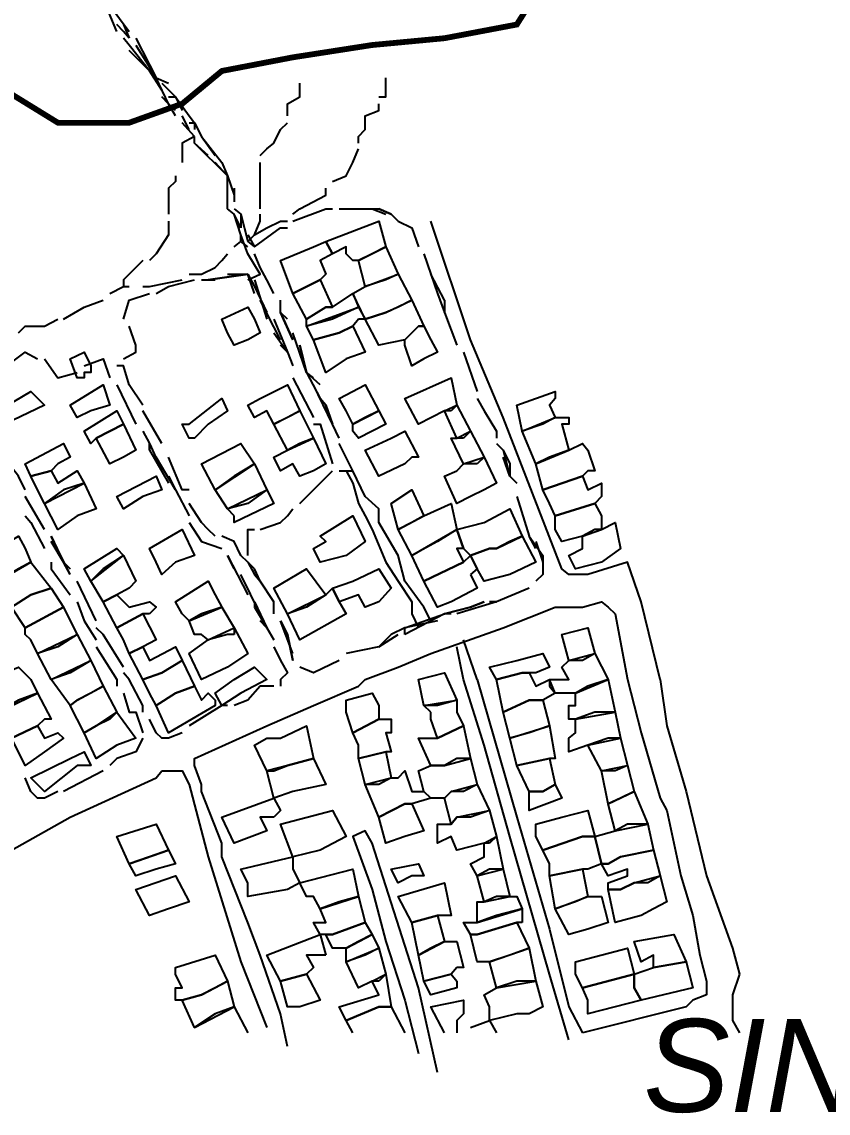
# Model space of a CAD drawing. Header units: millimetres. Extents: x -3588 to 75209, y -3737 to 38254.
# Drawn here: x 28091 to 28257.7, y 17584.8 to 17810.6 of the extents above; entities that cross this region are included whole.
import ezdxf

# ---------------------------------------------------------------- set-up
doc = ezdxf.new("R2010")
doc.units = ezdxf.units.MM
doc.layers.add('P', color=253, linetype='Continuous')
doc.layers.add('T', color=7, linetype='Continuous')

msp = doc.modelspace()

# ---------------------------------------------------------------- linework, layer by layer
at = {"layer": 'P', "const_width": 1.2}
msp.add_lwpolyline([(28017.137, 17815.384), (28018.273, 17810.022), (28018.273, 17803.237), (28019.681, 17799.012), (28030.692, 17796.467), (28057.786, 17801.828), (28068.525, 17801.828), (28082.064, 17801.828), (28087.441, 17796.467), (28098.436, 17789.698), (28113.127, 17789.698), (28124.138, 17793.65), (28132.315, 17800.42), (28146.991, 17803.237), (28163.363, 17805.781), (28178.326, 17807.19), (28193.29, 17810.022), (28200.059, 17820.745)], dxfattribs=at)
at = {"layer": 'P', "color": 254, "const_width": 1.2}
msp.add_lwpolyline([(28200.059, 17820.745), (28193.29, 17810.022), (28178.326, 17807.19), (28163.363, 17805.781), (28146.991, 17803.237), (28132.315, 17800.42), (28124.138, 17793.65), (28113.127, 17789.698), (28098.436, 17789.698), (28087.441, 17796.467), (28082.064, 17801.828), (28068.525, 17801.828), (28057.786, 17801.828), (28030.692, 17796.467), (28019.681, 17799.012), (28018.273, 17803.237), (28018.273, 17810.022), (28017.137, 17815.384)], dxfattribs=at)
at = {"layer": 'P'}
for points in [[(28110.582, 17808.614), (28107.766, 17815.384), (28106.341, 17816.792)], [(28109.174, 17816.792), (28109.174, 17813.975), (28113.127, 17808.614)], [(28113.127, 17807.19), (28111.991, 17808.614), (28110.582, 17810.022)], [(28111.991, 17810.022), (28113.127, 17807.19)], [(28117.352, 17800.42), (28113.127, 17805.781), (28111.991, 17807.19)], [(28114.535, 17807.19), (28118.76, 17799.012)], [(28114.535, 17805.781), (28118.76, 17799.012), (28121.305, 17797.875)], [(28119.897, 17796.467), (28117.352, 17800.42), (28113.127, 17804.661)], [(28122.713, 17791.106), (28121.305, 17793.65), (28118.76, 17799.012)], [(28164.787, 17795.059), (28166.195, 17795.059), (28166.195, 17799.012)], [(28119.897, 17797.875), (28122.713, 17795.059), (28125.546, 17791.106)], [(28145.871, 17791.106), (28145.871, 17792.226), (28145.871, 17793.65), (28148.415, 17795.059), (28148.415, 17797.875)], [(28122.713, 17792.226), (28121.305, 17793.65), (28119.897, 17795.059)], [(28121.305, 17795.059), (28122.713, 17795.059), (28124.138, 17792.226)], [(28160.546, 17785.457), (28160.546, 17786.865), (28161.954, 17788.289), (28161.954, 17791.106), (28164.787, 17792.226), (28164.787, 17793.65)], [(28125.546, 17788.289), (28124.138, 17791.106)], [(28126.666, 17786.865), (28124.138, 17789.698)], [(28125.546, 17791.106), (28126.666, 17789.698), (28126.666, 17788.289)], [(28125.546, 17789.698), (28126.666, 17789.698), (28128.09, 17786.865), (28130.907, 17782.912)], [(28140.221, 17782.912), (28141.63, 17784.336), (28143.038, 17785.457), (28144.462, 17788.289), (28145.871, 17789.698)], [(28126.666, 17786.865), (28124.138, 17785.457), (28124.138, 17782.912), (28124.138, 17781.504)], [(28133.452, 17777.551), (28133.452, 17778.687), (28126.666, 17785.457), (28126.666, 17786.865)], [(28129.499, 17782.912), (28126.666, 17785.457), (28126.666, 17786.865)], [(28128.09, 17786.865), (28132.315, 17781.504), (28133.452, 17778.687)], [(28155.185, 17777.551), (28158.001, 17778.687), (28159.41, 17781.504), (28160.546, 17784.336)], [(28133.452, 17773.326), (28133.452, 17776.142), (28133.452, 17778.687), (28130.907, 17781.504)], [(28132.315, 17781.504), (28133.452, 17778.687), (28134.86, 17774.734), (28134.86, 17773.326)], [(28140.221, 17771.901), (28140.221, 17773.326), (28140.221, 17776.142), (28140.221, 17777.551), (28140.221, 17780.095), (28140.221, 17781.504)], [(28122.713, 17778.687), (28122.713, 17777.551), (28121.305, 17776.142), (28121.305, 17773.326), (28121.305, 17770.781)], [(28133.452, 17771.901), (28133.452, 17776.142)], [(28134.86, 17776.142), (28134.86, 17774.734), (28134.86, 17773.326)], [(28146.991, 17770.781), (28148.415, 17771.901), (28153.776, 17774.734), (28153.776, 17776.142)], [(28136.268, 17765.132), (28136.268, 17766.54), (28134.86, 17770.781), (28133.452, 17771.901)], [(28134.86, 17771.901), (28136.268, 17770.781), (28136.268, 17767.965)], [(28146.991, 17769.373), (28153.776, 17771.901), (28155.185, 17771.901)], [(28156.593, 17771.901), (28158.001, 17771.901), (28163.363, 17771.901), (28166.195, 17770.781)], [(28163.363, 17771.901), (28164.787, 17771.901), (28167.316, 17770.781), (28164.787, 17771.901)], [(28121.305, 17769.373), (28121.305, 17766.54), (28118.76, 17762.587), (28117.352, 17761.179)], [(28136.268, 17767.965), (28134.86, 17770.781)], [(28136.268, 17770.781), (28137.677, 17765.132)], [(28139.085, 17766.54), (28140.221, 17769.373), (28140.221, 17770.781)], [(28139.085, 17766.54), (28141.63, 17767.965), (28144.462, 17769.373), (28145.871, 17769.373)], [(28163.363, 17762.587), (28160.546, 17761.179), (28159.41, 17761.179), (28158.001, 17762.587), (28158.001, 17764.012), (28155.185, 17762.587), (28153.776, 17765.132), (28164.787, 17769.373), (28166.195, 17764.012), (28163.363, 17762.587)], [(28167.316, 17770.781), (28168.74, 17769.373), (28171.557, 17767.965), (28172.965, 17764.012)], [(28222.928, 17674.519), (28218.976, 17690.603), (28216.159, 17698.796), (28207.965, 17696.252), (28204.012, 17696.252), (28202.604, 17697.388), (28190.473, 17728.723), (28183.687, 17744.807), (28175.509, 17769.373)], [(28139.085, 17764.012), (28144.462, 17767.965), (28145.871, 17767.965)], [(28134.86, 17764.012), (28136.268, 17765.132)], [(28137.677, 17757.226), (28140.221, 17758.362), (28137.677, 17762.587), (28136.268, 17766.54)], [(28137.677, 17764.012), (28136.268, 17765.132)], [(28137.677, 17766.54), (28139.085, 17764.012)], [(28137.677, 17765.132), (28139.085, 17766.54)], [(28137.677, 17765.132), (28139.085, 17764.012)], [(28152.64, 17757.226), (28146.991, 17754.409), (28144.462, 17761.179), (28151.232, 17764.012), (28153.776, 17765.132), (28155.185, 17762.587), (28152.64, 17761.179), (28153.776, 17758.362), (28152.64, 17757.226)], [(28125.546, 17758.362), (28128.09, 17758.362), (28130.907, 17759.771), (28132.315, 17761.179), (28133.452, 17762.587)], [(28137.677, 17757.226), (28140.221, 17758.362), (28137.677, 17762.587)], [(28143.038, 17754.409), (28141.63, 17757.226), (28140.221, 17759.771), (28139.085, 17762.587)], [(28166.195, 17757.226), (28161.954, 17755.818), (28160.546, 17761.179), (28166.195, 17764.012), (28168.74, 17758.362), (28166.195, 17757.226)], [(28174.101, 17762.587), (28175.509, 17758.362), (28176.918, 17754.409)], [(28115.944, 17761.179), (28111.991, 17757.226), (28111.991, 17755.818)], [(28128.09, 17757.226), (28129.499, 17757.226), (28137.677, 17758.362)], [(28137.677, 17758.362), (28129.499, 17757.226), (28130.907, 17757.226)], [(28133.452, 17758.362), (28137.677, 17758.362)], [(28137.677, 17758.362), (28139.085, 17755.818), (28141.63, 17750.456)], [(28139.085, 17754.409), (28137.677, 17758.362)], [(28168.74, 17751.577), (28166.195, 17750.456), (28161.954, 17749.048), (28159.41, 17754.409), (28161.954, 17755.818), (28168.74, 17758.362), (28171.557, 17753.001), (28168.74, 17751.577)], [(28175.509, 17758.362), (28176.918, 17754.409), (28178.326, 17750.456), (28178.326, 17751.577)], [(28178.326, 17753.001), (28175.509, 17758.362)], [(28109.174, 17754.409), (28111.991, 17755.818)], [(28111.991, 17755.818), (28113.127, 17755.818)], [(28115.944, 17755.818), (28117.352, 17755.818), (28124.138, 17757.226)], [(28118.76, 17754.409), (28121.305, 17755.818), (28126.666, 17757.226)], [(28139.085, 17757.226), (28141.63, 17749.048)], [(28155.185, 17751.577), (28153.776, 17751.577), (28149.824, 17749.048), (28146.991, 17754.409), (28152.64, 17757.226), (28155.185, 17751.577)], [(28111.991, 17749.048), (28113.127, 17753.001), (28117.352, 17754.409)], [(28155.185, 17749.048), (28149.824, 17747.64), (28149.824, 17749.048), (28153.776, 17751.577), (28155.185, 17751.577), (28159.41, 17754.409), (28160.546, 17751.577), (28155.185, 17749.048)], [(28099.572, 17749.048), (28103.813, 17751.577), (28107.766, 17753.001)], [(28137.677, 17744.807), (28134.86, 17743.687), (28133.452, 17746.215), (28132.315, 17749.048), (28137.677, 17751.577), (28139.085, 17749.048), (28140.221, 17746.215), (28137.677, 17744.807)], [(28144.462, 17744.807), (28140.221, 17753.001)], [(28146.991, 17744.807), (28144.462, 17750.456), (28144.462, 17753.001)], [(28160.546, 17749.048), (28159.41, 17747.64), (28156.593, 17746.215), (28151.232, 17744.807), (28149.824, 17747.64), (28160.546, 17751.577), (28161.954, 17749.048), (28160.546, 17749.048)], [(28172.965, 17747.64), (28170.148, 17744.807), (28164.787, 17743.687), (28161.954, 17749.048), (28166.195, 17750.456), (28171.557, 17753.001), (28174.101, 17747.64), (28172.965, 17747.64)], [(28178.326, 17753.001), (28178.326, 17750.456), (28180.871, 17743.687)], [(28090.258, 17746.215), (28091.666, 17747.64), (28095.619, 17747.64), (28098.436, 17749.048)], [(28143.038, 17749.048), (28145.871, 17742.263), (28144.462, 17743.687)], [(28145.871, 17749.048), (28144.462, 17750.456), (28146.991, 17744.807)], [(28111.991, 17740.854), (28114.535, 17742.263), (28114.535, 17743.687), (28113.127, 17747.64)], [(28158.001, 17740.854), (28153.776, 17738.038), (28151.232, 17744.807), (28156.593, 17746.215), (28159.41, 17747.64), (28161.954, 17742.263), (28158.001, 17740.854)], [(28174.101, 17740.854), (28171.557, 17739.446), (28170.148, 17743.687), (28170.148, 17744.807), (28172.965, 17747.64), (28174.101, 17747.64), (28175.509, 17744.807), (28176.918, 17742.263), (28174.101, 17740.854)], [(28143.038, 17746.215), (28145.871, 17742.263), (28146.991, 17739.446)], [(28149.824, 17738.038), (28146.991, 17746.215)], [(28086.017, 17738.038), (28091.666, 17742.263), (28094.211, 17740.854)], [(28105.221, 17739.446), (28105.221, 17738.038), (28103.813, 17738.038), (28103.813, 17736.901), (28102.389, 17736.901), (28100.98, 17740.854), (28103.813, 17742.263), (28105.221, 17739.446)], [(28152.64, 17735.493), (28149.824, 17738.038), (28148.415, 17743.687)], [(28148.415, 17743.687), (28149.824, 17738.038)], [(28182.279, 17742.263), (28185.112, 17734.085)], [(28095.619, 17740.854), (28098.436, 17736.901), (28102.389, 17738.038)], [(28103.813, 17739.446), (28107.766, 17740.854), (28109.174, 17736.901)], [(28115.944, 17731.252), (28113.127, 17735.493), (28111.991, 17739.446), (28110.582, 17739.446)], [(28151.232, 17736.901), (28149.824, 17738.038), (28152.64, 17732.676)], [(28105.221, 17730.132), (28102.389, 17728.723), (28100.98, 17731.252), (28107.766, 17735.493), (28109.174, 17731.252), (28105.221, 17730.132)], [(28110.582, 17735.493), (28114.535, 17727.315)], [(28145.871, 17728.723), (28143.038, 17727.315), (28141.63, 17730.132), (28139.085, 17728.723), (28137.677, 17731.252), (28140.221, 17732.676), (28145.871, 17735.493), (28148.415, 17730.132), (28145.871, 17728.723)], [(28146.991, 17736.901), (28151.232, 17728.723)], [(28155.185, 17727.315), (28151.232, 17735.493)], [(28161.954, 17728.723), (28159.41, 17727.315), (28158.001, 17730.132), (28156.593, 17732.676), (28161.954, 17735.493), (28164.787, 17730.132), (28161.954, 17728.723)], [(28179.734, 17730.132), (28178.326, 17730.132), (28172.965, 17727.315), (28170.148, 17732.676), (28179.734, 17736.901), (28180.871, 17731.252), (28179.734, 17730.132)], [(28086.017, 17728.723), (28086.017, 17730.132), (28092.802, 17734.085), (28095.619, 17731.252), (28087.441, 17727.315), (28086.017, 17728.723)], [(28198.651, 17727.315), (28194.426, 17725.891), (28193.29, 17731.252), (28201.195, 17734.085), (28201.195, 17732.676), (28200.059, 17731.252), (28201.195, 17728.723), (28198.651, 17727.315)], [(28129.499, 17727.315), (28126.666, 17724.482), (28125.546, 17724.482), (28124.138, 17727.315), (28125.546, 17727.315), (28132.315, 17732.676), (28133.452, 17730.132), (28129.499, 17727.315)], [(28156.593, 17724.482), (28155.185, 17727.315), (28153.776, 17731.252), (28152.64, 17732.676)], [(28153.776, 17731.252), (28155.185, 17727.315)], [(28182.279, 17724.482), (28180.871, 17724.482), (28178.326, 17730.132), (28180.871, 17731.252), (28183.687, 17725.891), (28182.279, 17724.482)], [(28185.112, 17732.676), (28186.52, 17730.132), (28189.065, 17725.891), (28189.065, 17724.482)], [(28109.174, 17725.891), (28106.341, 17724.482), (28105.221, 17723.362), (28103.813, 17725.891), (28110.582, 17730.132), (28111.991, 17727.315), (28109.174, 17725.891)], [(28119.897, 17723.362), (28115.944, 17730.132)], [(28148.415, 17723.362), (28145.871, 17721.938), (28143.038, 17727.315), (28148.415, 17730.132), (28151.232, 17724.482), (28148.415, 17723.362)], [(28159.41, 17725.891), (28159.41, 17727.315), (28164.787, 17730.132), (28166.195, 17727.315), (28160.546, 17724.482), (28159.41, 17725.891)], [(28200.059, 17720.53), (28197.243, 17719.121), (28194.426, 17725.891), (28201.195, 17728.723), (28204.012, 17728.723), (28204.012, 17727.315), (28202.604, 17727.315), (28204.012, 17721.938), (28200.059, 17720.53)], [(28111.991, 17720.53), (28109.174, 17719.121), (28106.341, 17724.482), (28111.991, 17727.315), (28114.535, 17721.938), (28111.991, 17720.53)], [(28151.232, 17727.315), (28152.64, 17727.315), (28155.185, 17719.121)], [(28115.944, 17725.891), (28117.352, 17723.362), (28119.897, 17717.713)], [(28151.232, 17717.713), (28148.415, 17716.577), (28146.991, 17719.121), (28144.462, 17717.713), (28143.038, 17720.53), (28145.871, 17721.938), (28151.232, 17724.482), (28153.776, 17719.121), (28151.232, 17717.713)], [(28171.557, 17720.53), (28170.148, 17719.121), (28164.787, 17716.577), (28161.954, 17721.938), (28167.316, 17724.482), (28170.148, 17725.891), (28172.965, 17720.53), (28171.557, 17720.53)], [(28185.112, 17719.121), (28182.279, 17719.121), (28179.734, 17724.482), (28180.871, 17724.482), (28183.687, 17725.891), (28186.52, 17720.53), (28185.112, 17719.121)], [(28091.666, 17713.76), (28090.258, 17716.577), (28086.017, 17721.938)], [(28098.436, 17719.121), (28097.027, 17717.713), (28092.802, 17716.577), (28091.666, 17719.121), (28099.572, 17723.362), (28100.98, 17720.53), (28098.436, 17719.121)], [(28117.352, 17723.362), (28117.352, 17721.938), (28121.305, 17715.168)], [(28117.352, 17721.938), (28117.352, 17723.362)], [(28134.86, 17716.577), (28130.907, 17713.76), (28128.09, 17719.121), (28136.268, 17723.362), (28139.085, 17719.121), (28134.86, 17716.577)], [(28156.593, 17717.713), (28158.001, 17717.713), (28159.41, 17717.713), (28156.593, 17723.362)], [(28189.065, 17723.362), (28190.473, 17721.938), (28191.881, 17716.577), (28193.29, 17715.168)], [(28190.473, 17721.938), (28191.881, 17719.121), (28191.881, 17716.577), (28190.473, 17720.53)], [(28207.965, 17717.713), (28206.845, 17716.577), (28198.651, 17713.76), (28197.243, 17719.121), (28204.012, 17721.938), (28206.845, 17723.362), (28207.965, 17721.938), (28209.389, 17717.713), (28207.965, 17717.713)], [(28122.713, 17713.76), (28118.76, 17720.53)], [(28125.546, 17713.76), (28124.138, 17713.76), (28121.305, 17720.53)], [(28186.52, 17713.76), (28183.687, 17712.352), (28180.871, 17710.927), (28178.326, 17716.577), (28180.871, 17717.713), (28182.279, 17719.121), (28186.52, 17720.53), (28189.065, 17715.168), (28186.52, 17713.76)], [(28099.572, 17713.76), (28095.619, 17710.927), (28094.211, 17713.76), (28092.802, 17716.577), (28097.027, 17717.713), (28098.436, 17715.168), (28102.389, 17717.713), (28103.813, 17715.168), (28099.572, 17713.76)], [(28137.677, 17710.927), (28133.452, 17709.807), (28130.907, 17713.76), (28139.085, 17719.121), (28141.63, 17713.76), (28137.677, 17710.927)], [(28148.415, 17710.927), (28155.185, 17717.713)], [(28158.001, 17717.713), (28159.41, 17715.168), (28160.546, 17710.927), (28161.954, 17708.399), (28163.363, 17705.566), (28166.195, 17698.796), (28168.74, 17694.844), (28171.557, 17690.603), (28171.557, 17688.074), (28172.965, 17685.241)], [(28175.509, 17686.666), (28174.101, 17689.482), (28170.148, 17694.844), (28168.74, 17700.205), (28164.787, 17706.99), (28164.787, 17709.807), (28161.954, 17712.352), (28159.41, 17717.713)], [(28102.389, 17708.399), (28098.436, 17705.566), (28095.619, 17710.927), (28103.813, 17715.168), (28106.341, 17709.807), (28102.389, 17708.399)], [(28115.944, 17712.352), (28111.991, 17709.807), (28110.582, 17712.352), (28118.76, 17716.577), (28119.897, 17713.76), (28115.944, 17712.352)], [(28121.305, 17716.577), (28122.713, 17713.76), (28125.546, 17708.399)], [(28210.798, 17713.76), (28210.798, 17712.352), (28209.389, 17710.927), (28201.195, 17708.399), (28200.059, 17710.927), (28198.651, 17713.76), (28206.845, 17716.577), (28207.965, 17713.76), (28210.798, 17715.168), (28210.798, 17713.76)], [(28134.86, 17708.399), (28133.452, 17709.807), (28141.63, 17713.76), (28143.038, 17710.927), (28134.86, 17706.99), (28134.86, 17708.399)], [(28171.557, 17706.99), (28168.74, 17705.566), (28167.316, 17710.927), (28171.557, 17713.76), (28174.101, 17708.399), (28171.557, 17706.99)], [(28095.619, 17705.566), (28091.666, 17712.352)], [(28130.907, 17704.158), (28129.499, 17705.566), (28128.09, 17706.99), (28125.546, 17710.927)], [(28176.918, 17703.037), (28171.557, 17700.205), (28168.74, 17705.566), (28174.101, 17708.399), (28179.734, 17710.927), (28180.871, 17705.566), (28176.918, 17703.037)], [(28193.29, 17712.352), (28195.834, 17704.158)], [(28209.389, 17705.566), (28206.845, 17704.158), (28202.604, 17703.037), (28201.195, 17705.566), (28201.195, 17708.399), (28209.389, 17710.927), (28210.798, 17708.399), (28210.798, 17705.566), (28209.389, 17705.566)], [(28091.666, 17708.399), (28092.802, 17706.99), (28095.619, 17701.613)], [(28140.221, 17705.566), (28144.462, 17706.99), (28145.871, 17708.399), (28146.991, 17709.807)], [(28158.001, 17700.205), (28152.64, 17698.796), (28151.232, 17701.613), (28153.776, 17703.037), (28152.64, 17704.158), (28159.41, 17708.399), (28161.954, 17703.037), (28158.001, 17700.205)], [(28191.881, 17703.037), (28189.065, 17701.613), (28187.64, 17701.613), (28183.687, 17700.205), (28182.279, 17701.613), (28180.871, 17705.566), (28186.52, 17706.99), (28191.881, 17709.807), (28194.426, 17704.158), (28191.881, 17703.037)], [(28125.546, 17706.99), (28128.09, 17703.037), (28132.315, 17701.613)], [(28210.798, 17698.796), (28205.436, 17697.388), (28204.012, 17700.205), (28206.845, 17701.613), (28206.845, 17704.158), (28210.798, 17705.566), (28213.614, 17706.99), (28214.751, 17701.613), (28210.798, 17698.796)], [(28090.258, 17697.388), (28086.017, 17694.844), (28084.896, 17697.388), (28083.488, 17700.205), (28090.258, 17704.158), (28091.666, 17701.613), (28092.802, 17698.796), (28090.258, 17697.388)], [(28100.98, 17696.252), (28097.027, 17704.158)], [(28097.027, 17704.158), (28099.572, 17698.796), (28100.98, 17697.388)], [(28122.713, 17698.796), (28119.897, 17696.252), (28118.76, 17698.796), (28117.352, 17701.613), (28124.138, 17705.566), (28126.666, 17700.205), (28122.713, 17698.796)], [(28139.085, 17697.388), (28137.677, 17698.796), (28136.268, 17700.205), (28134.86, 17703.037), (28132.315, 17704.158)], [(28137.677, 17700.205), (28137.677, 17701.613), (28137.677, 17704.158), (28137.677, 17705.566), (28139.085, 17705.566)], [(28182.279, 17701.613), (28180.871, 17701.613), (28182.279, 17698.796), (28174.101, 17694.844), (28171.557, 17700.205), (28180.871, 17705.566), (28182.279, 17701.613)], [(28191.881, 17696.252), (28186.52, 17694.844), (28185.112, 17697.388), (28183.687, 17700.205), (28187.64, 17701.613), (28189.065, 17701.613), (28194.426, 17704.158), (28197.243, 17698.796), (28191.881, 17696.252)], [(28195.834, 17704.158), (28198.651, 17700.205), (28198.651, 17698.796), (28198.651, 17700.205)], [(28197.243, 17701.613), (28195.834, 17704.158)], [(28100.98, 17696.252), (28099.572, 17698.796), (28097.027, 17703.037)], [(28107.766, 17697.388), (28105.221, 17694.844), (28103.813, 17697.388), (28110.582, 17701.613), (28111.991, 17700.205), (28107.766, 17697.388)], [(28197.243, 17703.037), (28198.651, 17698.796), (28198.651, 17696.252), (28197.243, 17694.844)], [(28113.127, 17693.435), (28110.582, 17692.027), (28107.766, 17690.603), (28105.221, 17694.844), (28111.991, 17700.205), (28114.535, 17694.844), (28113.127, 17693.435)], [(28133.452, 17700.205), (28137.677, 17692.027)], [(28133.452, 17700.205), (28137.677, 17692.027)], [(28134.86, 17697.388), (28133.452, 17700.205)], [(28183.687, 17696.252), (28185.112, 17693.435), (28179.734, 17690.603), (28176.918, 17689.482), (28174.101, 17694.844), (28182.279, 17698.796), (28183.687, 17700.205), (28185.112, 17697.388), (28183.687, 17696.252)], [(28092.802, 17692.027), (28088.849, 17689.482), (28086.017, 17694.844), (28092.802, 17698.796), (28097.027, 17693.435), (28092.802, 17692.027)], [(28097.027, 17698.796), (28097.027, 17697.388), (28100.98, 17692.027)], [(28137.677, 17698.796), (28139.085, 17696.252), (28140.221, 17694.844), (28139.085, 17697.388)], [(28149.824, 17689.482), (28145.871, 17688.074), (28143.038, 17693.435), (28149.824, 17697.388), (28153.776, 17692.027), (28149.824, 17689.482)], [(28164.787, 17690.603), (28161.954, 17689.482), (28160.546, 17692.027), (28156.593, 17690.603), (28155.185, 17693.435), (28159.41, 17694.844), (28164.787, 17697.388), (28167.316, 17693.435), (28164.787, 17690.603)], [(28106.341, 17686.666), (28102.389, 17694.844)], [(28128.09, 17688.074), (28125.546, 17686.666), (28124.138, 17688.074), (28122.713, 17690.603), (28129.499, 17694.844), (28130.907, 17692.027), (28132.315, 17689.482), (28128.09, 17688.074)], [(28140.221, 17688.074), (28136.268, 17696.252)], [(28143.038, 17688.074), (28143.038, 17690.603), (28140.221, 17694.844), (28139.085, 17696.252)], [(28092.802, 17692.027), (28097.027, 17693.435), (28099.572, 17689.482), (28091.666, 17685.241), (28088.849, 17689.482), (28092.802, 17692.027)], [(28156.593, 17690.603), (28158.001, 17688.074), (28148.415, 17682.713), (28145.871, 17688.074), (28153.776, 17692.027), (28155.185, 17693.435), (28156.593, 17690.603)], [(28195.834, 17693.435), (28189.065, 17690.603), (28187.64, 17690.603)], [(28102.389, 17690.603), (28103.813, 17686.666), (28106.341, 17682.713)], [(28117.352, 17688.074), (28115.944, 17688.074), (28110.582, 17685.241), (28107.766, 17690.603), (28110.582, 17692.027), (28113.127, 17689.482), (28117.352, 17690.603), (28118.76, 17689.482), (28117.352, 17688.074)], [(28139.085, 17690.603), (28141.63, 17685.241), (28143.038, 17682.713)], [(28139.085, 17690.603), (28139.085, 17689.482), (28141.63, 17685.241), (28140.221, 17686.666)], [(28168.74, 17677.063), (28175.509, 17679.88), (28190.473, 17685.241), (28201.195, 17689.482), (28206.845, 17689.482), (28210.798, 17690.603), (28212.206, 17689.482), (28213.614, 17688.074), (28216.159, 17674.519), (28217.567, 17669.158), (28218.976, 17663.508), (28222.928, 17649.953), (28224.337, 17647.425), (28227.169, 17633.869), (28229.714, 17625.692), (28231.122, 17617.498), (28232.531, 17612.136), (28232.531, 17609.304), (28229.714, 17608.183), (28228.29, 17606.775), (28206.845, 17601.414)], [(28186.52, 17690.603), (28183.687, 17689.482), (28178.326, 17688.074)], [(28178.326, 17688.074), (28183.687, 17689.482), (28186.52, 17690.603)], [(28187.64, 17690.603), (28189.065, 17690.603), (28180.871, 17688.074)], [(28098.436, 17681.288), (28094.211, 17679.88), (28092.802, 17682.713), (28091.666, 17683.833), (28091.666, 17685.241), (28099.572, 17689.482), (28100.98, 17686.666), (28102.389, 17683.833), (28098.436, 17681.288)], [(28111.991, 17682.713), (28110.582, 17685.241), (28115.944, 17688.074), (28118.76, 17682.713), (28115.944, 17681.288), (28113.127, 17679.88), (28111.991, 17682.713)], [(28134.86, 17683.833), (28133.452, 17683.833), (28129.499, 17682.713), (28128.09, 17683.833), (28126.666, 17683.833), (28125.546, 17686.666), (28132.315, 17689.482), (28134.86, 17685.241), (28134.86, 17683.833)], [(28178.326, 17688.074), (28170.148, 17683.833)], [(28170.148, 17683.833), (28170.148, 17685.241), (28178.326, 17688.074)], [(28179.734, 17688.074), (28178.326, 17688.074)], [(28146.991, 17678.472), (28145.871, 17683.833), (28144.462, 17686.666)], [(28144.462, 17686.666), (28145.871, 17683.833), (28146.991, 17678.472)], [(28146.991, 17679.88), (28144.462, 17686.666)], [(28176.918, 17686.666), (28170.148, 17685.241), (28167.316, 17683.833)], [(28100.98, 17675.927), (28097.027, 17674.519), (28094.211, 17679.88), (28102.389, 17683.833), (28105.221, 17678.472), (28100.98, 17675.927)], [(28111.991, 17677.063), (28107.766, 17683.833), (28106.341, 17685.241)], [(28133.452, 17677.063), (28128.09, 17674.519), (28125.546, 17679.88), (28129.499, 17682.713), (28134.86, 17685.241), (28137.677, 17679.88), (28133.452, 17677.063)], [(28167.316, 17683.833), (28164.787, 17681.288), (28168.74, 17683.833)], [(28206.845, 17678.472), (28204.012, 17678.472), (28202.604, 17683.833), (28207.965, 17685.241), (28209.389, 17679.88), (28206.845, 17678.472)], [(28106.341, 17681.288), (28110.582, 17674.519), (28110.582, 17673.111)], [(28124.138, 17678.472), (28119.897, 17675.927), (28115.944, 17674.519), (28113.127, 17679.88), (28115.944, 17681.288), (28117.352, 17678.472), (28122.713, 17681.288), (28124.138, 17678.472)], [(28143.038, 17681.288), (28144.462, 17678.472), (28145.871, 17675.927), (28144.462, 17674.519), (28144.462, 17673.111)], [(28166.195, 17682.713), (28164.787, 17681.288), (28158.001, 17679.88)], [(28182.279, 17674.519), (28180.871, 17681.288)], [(28185.112, 17674.519), (28182.279, 17682.713)], [(28197.243, 17675.927), (28195.834, 17675.927), (28194.426, 17675.927), (28189.065, 17674.519), (28187.64, 17677.063), (28193.29, 17678.472), (28198.651, 17679.88), (28200.059, 17677.063), (28197.243, 17675.927)], [(28207.965, 17673.111), (28205.436, 17671.702), (28201.195, 17671.702), (28200.059, 17674.519), (28204.012, 17674.519), (28202.604, 17677.063), (28204.012, 17678.472), (28209.389, 17679.88), (28212.206, 17674.519), (28207.965, 17673.111)], [(28090.258, 17670.278), (28086.017, 17667.749), (28084.896, 17670.278), (28083.488, 17673.111), (28087.441, 17675.927), (28090.258, 17677.063), (28092.802, 17674.519), (28094.211, 17671.702), (28090.258, 17670.278)], [(28105.221, 17671.702), (28102.389, 17670.278), (28100.98, 17669.158), (28097.027, 17674.519), (28105.221, 17678.472), (28107.766, 17673.111), (28105.221, 17671.702)], [(28117.352, 17671.702), (28115.944, 17674.519), (28119.897, 17675.927), (28124.138, 17678.472), (28126.666, 17673.111), (28122.713, 17671.702), (28118.76, 17669.158), (28117.352, 17671.702)], [(28145.871, 17598.581), (28144.462, 17605.367), (28140.221, 17617.498), (28137.677, 17624.267), (28132.315, 17637.822), (28132.315, 17640.639), (28128.09, 17651.377), (28128.09, 17652.786), (28126.666, 17656.739), (28126.666, 17658.147), (28141.63, 17664.917), (28151.232, 17669.158), (28160.546, 17673.111), (28161.954, 17674.519), (28168.74, 17677.063)], [(28134.86, 17674.519), (28139.085, 17677.063), (28141.63, 17674.519), (28136.268, 17671.702), (28132.315, 17669.158), (28130.907, 17671.702), (28134.86, 17674.519)], [(28156.593, 17678.472), (28151.232, 17675.927), (28148.415, 17677.063)], [(28115.944, 17667.749), (28115.944, 17669.158), (28113.127, 17674.519), (28111.991, 17675.927)], [(28176.918, 17669.158), (28174.101, 17669.158), (28172.965, 17674.519), (28178.326, 17675.927), (28180.871, 17670.278), (28176.918, 17669.158)], [(28204.012, 17599.99), (28200.059, 17613.545), (28191.881, 17642.063), (28186.52, 17660.964), (28182.279, 17674.519)], [(28185.112, 17674.519), (28193.29, 17646.016), (28200.059, 17622.859), (28204.012, 17606.775), (28206.845, 17601.414)], [(28200.059, 17673.111), (28201.195, 17671.702), (28198.651, 17670.278), (28195.834, 17670.278), (28190.473, 17667.749), (28189.065, 17674.519), (28194.426, 17675.927), (28195.834, 17675.927), (28197.243, 17673.111), (28200.059, 17674.519), (28200.059, 17673.111)], [(28209.389, 17667.749), (28205.436, 17666.341), (28204.012, 17666.341), (28204.012, 17669.158), (28205.436, 17669.158), (28205.436, 17671.702), (28212.206, 17674.519), (28213.614, 17667.749), (28209.389, 17667.749)], [(28222.928, 17674.519), (28224.337, 17664.917)], [(28109.174, 17666.341), (28106.341, 17664.917), (28103.813, 17663.508), (28100.98, 17669.158), (28102.389, 17670.278), (28107.766, 17673.111), (28110.582, 17667.749), (28109.174, 17666.341)], [(28130.907, 17670.278), (28130.907, 17669.158), (28121.305, 17663.508), (28118.76, 17669.158), (28122.713, 17671.702), (28126.666, 17673.111), (28128.09, 17670.278), (28129.499, 17671.702), (28130.907, 17670.278)], [(28143.038, 17673.111), (28140.221, 17673.111), (28137.677, 17670.278), (28134.86, 17669.158)], [(28095.619, 17666.341), (28094.211, 17664.917), (28088.849, 17662.388), (28086.017, 17667.749), (28094.211, 17671.702), (28097.027, 17666.341), (28095.619, 17666.341)], [(28111.991, 17671.702), (28113.127, 17667.749), (28114.535, 17667.749), (28115.944, 17663.508)], [(28158.001, 17667.749), (28158.001, 17670.278), (28163.363, 17671.702), (28164.787, 17669.158), (28164.787, 17666.341), (28159.41, 17663.508), (28158.001, 17667.749)], [(28175.509, 17667.749), (28174.101, 17669.158), (28180.871, 17670.278), (28180.871, 17667.749), (28182.279, 17664.917), (28176.918, 17662.388), (28175.509, 17666.341), (28175.509, 17667.749)], [(28195.834, 17663.508), (28191.881, 17662.388), (28190.473, 17667.749), (28195.834, 17670.278), (28198.651, 17670.278), (28200.059, 17664.917), (28195.834, 17663.508)], [(28110.582, 17660.964), (28106.341, 17658.147), (28103.813, 17663.508), (28106.341, 17664.917), (28110.582, 17667.749), (28114.535, 17662.388), (28110.582, 17660.964)], [(28133.452, 17669.158), (28132.315, 17669.158), (28125.546, 17664.917)], [(28212.206, 17662.388), (28207.965, 17660.964), (28204.012, 17659.555), (28204.012, 17662.388), (28205.436, 17663.508), (28205.436, 17666.341), (28213.614, 17667.749), (28214.751, 17662.388), (28212.206, 17662.388)], [(28124.138, 17663.508), (28121.305, 17662.388), (28119.897, 17662.388), (28118.76, 17663.508), (28117.352, 17666.341)], [(28160.546, 17660.964), (28159.41, 17663.508), (28164.787, 17666.341), (28167.316, 17666.341), (28167.316, 17663.508), (28166.195, 17663.508), (28167.316, 17659.555), (28166.195, 17659.555), (28160.546, 17658.147), (28160.546, 17660.964)], [(28095.619, 17659.555), (28091.666, 17656.739), (28090.258, 17659.555), (28088.849, 17662.388), (28094.211, 17664.917), (28095.619, 17662.388), (28098.436, 17663.508), (28099.572, 17662.388), (28095.619, 17659.555)], [(28141.63, 17662.388), (28144.462, 17662.388), (28149.824, 17664.917), (28151.232, 17658.147), (28145.871, 17656.739), (28141.63, 17655.602), (28139.085, 17660.964), (28141.63, 17662.388)], [(28180.871, 17658.147), (28178.326, 17656.739), (28175.509, 17656.739), (28172.965, 17662.388), (28174.101, 17662.388), (28176.918, 17662.388), (28182.279, 17664.917), (28183.687, 17658.147), (28180.871, 17658.147)], [(28200.059, 17658.147), (28193.29, 17656.739), (28191.881, 17662.388), (28200.059, 17664.917), (28201.195, 17658.147), (28200.059, 17658.147)], [(28224.337, 17664.917), (28228.29, 17651.377)], [(28115.944, 17662.388), (28114.535, 17659.555), (28110.582, 17658.147), (28109.174, 17656.739)], [(28213.614, 17655.602), (28210.798, 17655.602), (28207.965, 17660.964), (28214.751, 17662.388), (28216.159, 17656.739), (28213.614, 17655.602)], [(28103.813, 17656.739), (28102.389, 17656.739), (28095.619, 17651.377), (28092.802, 17654.194), (28100.98, 17658.147), (28103.813, 17659.555), (28105.221, 17656.739), (28103.813, 17656.739)], [(28164.787, 17652.786), (28161.954, 17652.786), (28160.546, 17658.147), (28166.195, 17659.555), (28167.316, 17654.194), (28164.787, 17652.786)], [(28143.038, 17655.602), (28145.871, 17656.739), (28151.232, 17658.147), (28153.776, 17652.786), (28146.991, 17651.377), (28143.038, 17649.953), (28141.63, 17655.602), (28143.038, 17655.602)], [(28182.279, 17651.377), (28179.734, 17651.377), (28178.326, 17649.953), (28175.509, 17649.953), (28174.101, 17651.377), (28172.965, 17655.602), (28175.509, 17656.739), (28178.326, 17656.739), (28183.687, 17658.147), (28185.112, 17652.786), (28182.279, 17651.377)], [(28198.651, 17651.377), (28195.834, 17651.377), (28193.29, 17656.739), (28200.059, 17658.147), (28201.195, 17652.786), (28198.651, 17651.377)], [(28214.751, 17649.953), (28212.206, 17648.833), (28210.798, 17655.602), (28216.159, 17656.739), (28217.567, 17651.377), (28214.751, 17649.953)], [(28030.692, 17601.414), (28049.608, 17613.545), (28061.739, 17621.739), (28065.692, 17624.267), (28075.294, 17629.628), (28088.849, 17639.231), (28100.98, 17646.016), (28118.76, 17654.194), (28119.897, 17655.602)], [(28098.436, 17651.377), (28095.619, 17649.953), (28094.211, 17649.953), (28092.802, 17651.377), (28091.666, 17654.194)], [(28107.766, 17655.602), (28099.572, 17651.377)], [(28119.897, 17655.602), (28121.305, 17655.602), (28124.138, 17655.602), (28125.546, 17652.786), (28129.499, 17637.822), (28136.268, 17616.089), (28141.63, 17602.534)], [(28174.101, 17651.377), (28175.509, 17649.953), (28171.557, 17648.833), (28170.148, 17648.833), (28164.787, 17646.016), (28161.954, 17652.786), (28167.316, 17654.194), (28168.74, 17654.194), (28170.148, 17655.602), (28171.557, 17651.377), (28174.101, 17651.377)], [(28183.687, 17646.016), (28180.871, 17646.016), (28179.734, 17644.592), (28178.326, 17649.953), (28179.734, 17651.377), (28185.112, 17652.786), (28187.64, 17647.425), (28183.687, 17646.016)], [(28198.651, 17651.377), (28201.195, 17652.786), (28202.604, 17649.953), (28195.834, 17647.425), (28195.834, 17651.377), (28198.651, 17651.377)], [(28143.038, 17646.016), (28140.221, 17646.016), (28141.63, 17643.184), (28134.86, 17640.639), (28132.315, 17646.016), (28143.038, 17649.953), (28144.462, 17647.425), (28143.038, 17646.016)], [(28216.159, 17644.592), (28213.614, 17643.184), (28212.206, 17648.833), (28217.567, 17651.377), (28220.384, 17644.592), (28216.159, 17644.592)], [(28228.29, 17651.377), (28232.531, 17633.869)], [(28152.64, 17639.231), (28146.991, 17637.822), (28144.462, 17644.592), (28155.185, 17647.425), (28158.001, 17642.063), (28152.64, 17639.231)], [(28170.148, 17642.063), (28166.195, 17640.639), (28164.787, 17646.016), (28170.148, 17648.833), (28171.557, 17648.833), (28174.101, 17643.184), (28170.148, 17642.063)], [(28187.64, 17640.639), (28186.52, 17640.639), (28180.871, 17639.231), (28179.734, 17642.063), (28176.918, 17640.639), (28176.918, 17644.592), (28179.734, 17644.592), (28180.871, 17646.016), (28187.64, 17647.425), (28189.065, 17642.063), (28187.64, 17640.639)], [(28197.243, 17642.063), (28197.243, 17644.592), (28202.604, 17646.016), (28207.965, 17647.425), (28209.389, 17642.063), (28206.845, 17642.063), (28198.651, 17639.231), (28197.243, 17642.063)], [(28117.352, 17637.822), (28113.127, 17636.414), (28110.582, 17642.063), (28118.76, 17644.592), (28121.305, 17639.231), (28117.352, 17637.822)], [(28176.918, 17593.22), (28172.965, 17610.728), (28163.363, 17640.639), (28161.954, 17643.184), (28159.41, 17642.063), (28163.363, 17631.053), (28166.195, 17620.314), (28170.148, 17608.183), (28172.965, 17597.173)], [(28213.614, 17643.184), (28220.384, 17644.592), (28221.52, 17639.231), (28214.751, 17637.822), (28212.206, 17636.414), (28210.798, 17636.414), (28209.389, 17642.063), (28213.614, 17643.184)], [(28187.64, 17635.278), (28185.112, 17633.869), (28183.687, 17636.414), (28186.52, 17637.822), (28186.52, 17640.639), (28189.065, 17642.063), (28190.473, 17635.278), (28187.64, 17635.278)], [(28200.059, 17636.414), (28198.651, 17639.231), (28206.845, 17642.063), (28209.389, 17642.063), (28210.798, 17636.414), (28207.965, 17635.278), (28206.845, 17635.278), (28200.059, 17633.869), (28200.059, 17636.414)], [(28118.76, 17635.278), (28114.535, 17633.869), (28113.127, 17636.414), (28121.305, 17639.231), (28122.713, 17636.414), (28118.76, 17635.278)], [(28220.384, 17632.461), (28217.567, 17632.461), (28214.751, 17631.053), (28212.206, 17631.053), (28212.206, 17632.461), (28216.159, 17633.869), (28216.159, 17635.278), (28212.206, 17633.869), (28210.798, 17636.414), (28212.206, 17636.414), (28214.751, 17637.822), (28221.52, 17639.231), (28222.928, 17633.869), (28220.384, 17632.461)], [(28137.677, 17632.461), (28136.268, 17635.278), (28146.991, 17637.822), (28146.991, 17635.278), (28148.415, 17632.461), (28145.871, 17631.053), (28137.677, 17629.628), (28137.677, 17632.461)], [(28171.557, 17633.869), (28168.74, 17632.461), (28167.316, 17635.278), (28172.965, 17636.414), (28174.101, 17633.869), (28171.557, 17633.869)], [(28121.305, 17627.1), (28117.352, 17625.692), (28114.535, 17631.053), (28122.713, 17633.869), (28125.546, 17628.508), (28121.305, 17627.1)], [(28156.593, 17628.508), (28152.64, 17627.1), (28151.232, 17629.628), (28149.824, 17629.628), (28148.415, 17632.461), (28159.41, 17635.278), (28160.546, 17629.628), (28156.593, 17628.508)], [(28189.065, 17629.628), (28186.52, 17628.508), (28185.112, 17633.869), (28190.473, 17635.278), (28191.881, 17629.628), (28189.065, 17629.628)], [(28205.436, 17628.508), (28201.195, 17627.1), (28200.059, 17633.869), (28206.845, 17635.278), (28207.965, 17629.628), (28205.436, 17628.508)], [(28221.52, 17627.1), (28218.976, 17625.692), (28213.614, 17624.267), (28212.206, 17631.053), (28214.751, 17631.053), (28217.567, 17632.461), (28222.928, 17633.869), (28224.337, 17628.508), (28221.52, 17627.1)], [(28232.531, 17633.869), (28237.892, 17618.906)], [(28178.326, 17625.692), (28176.918, 17625.692), (28171.557, 17624.267), (28168.74, 17629.628), (28178.326, 17632.461), (28179.734, 17625.692), (28178.326, 17625.692)], [(28161.954, 17624.267), (28155.185, 17621.739), (28153.776, 17621.739), (28152.64, 17621.739), (28151.232, 17624.267), (28153.776, 17624.267), (28152.64, 17627.1), (28160.546, 17629.628), (28161.954, 17624.267)], [(28189.065, 17625.692), (28185.112, 17624.267), (28185.112, 17628.508), (28186.52, 17628.508), (28191.881, 17629.628), (28193.29, 17629.628), (28194.426, 17627.1), (28189.065, 17625.692)], [(28207.965, 17622.859), (28204.012, 17621.739), (28201.195, 17627.1), (28207.965, 17629.628), (28210.798, 17629.628), (28212.206, 17624.267), (28207.965, 17622.859)], [(28194.426, 17624.267), (28193.29, 17624.267), (28185.112, 17621.739), (28183.687, 17621.739), (28182.279, 17624.267), (28185.112, 17624.267), (28194.426, 17627.1), (28194.426, 17624.267)], [(28175.509, 17618.906), (28172.965, 17617.498), (28171.557, 17624.267), (28176.918, 17625.692), (28178.326, 17620.314), (28175.509, 17618.906)], [(28160.546, 17620.314), (28158.001, 17618.906), (28155.185, 17618.906), (28153.776, 17621.739), (28155.185, 17621.739), (28161.954, 17624.267), (28163.363, 17621.739), (28160.546, 17620.314)], [(28191.881, 17617.498), (28187.64, 17616.089), (28185.112, 17616.089), (28183.687, 17621.739), (28185.112, 17621.739), (28193.29, 17624.267), (28195.834, 17618.906), (28191.881, 17617.498)], [(28153.776, 17617.498), (28149.824, 17617.498), (28151.232, 17614.953), (28149.824, 17613.545), (28144.462, 17612.136), (28141.63, 17617.498), (28152.64, 17621.739), (28153.776, 17617.498)], [(28161.954, 17617.498), (28158.001, 17616.089), (28158.001, 17618.906), (28163.363, 17621.739), (28164.787, 17618.906), (28161.954, 17617.498)], [(28180.871, 17614.953), (28179.734, 17613.545), (28174.101, 17612.136), (28172.965, 17617.498), (28178.326, 17620.314), (28180.871, 17620.314), (28182.279, 17614.953), (28180.871, 17614.953)], [(28221.52, 17616.089), (28221.52, 17617.498), (28218.976, 17616.089), (28217.567, 17620.314), (28225.761, 17621.739), (28228.29, 17616.089), (28221.52, 17614.953), (28221.52, 17616.089)], [(28164.787, 17612.136), (28163.363, 17612.136), (28160.546, 17610.728), (28158.001, 17616.089), (28164.787, 17618.906), (28166.195, 17613.545), (28164.787, 17612.136)], [(28193.29, 17612.136), (28189.065, 17610.728), (28187.64, 17616.089), (28195.834, 17618.906), (28197.243, 17612.136), (28193.29, 17612.136)], [(28205.436, 17613.545), (28205.436, 17616.089), (28216.159, 17618.906), (28217.567, 17613.545), (28206.845, 17610.728), (28205.436, 17613.545)], [(28237.892, 17618.906), (28239.3, 17613.545)], [(28130.907, 17610.728), (28128.09, 17609.304), (28124.138, 17608.183), (28122.713, 17608.183), (28122.713, 17610.728), (28124.138, 17610.728), (28122.713, 17613.545), (28122.713, 17614.953), (28130.907, 17617.498), (28133.452, 17612.136), (28130.907, 17610.728)], [(28217.567, 17610.728), (28217.567, 17613.545), (28221.52, 17614.953), (28228.29, 17616.089), (28229.714, 17610.728), (28218.976, 17608.183), (28217.567, 17610.728)], [(28148.415, 17606.775), (28145.871, 17606.775), (28144.462, 17612.136), (28149.824, 17613.545), (28152.64, 17608.183), (28148.415, 17606.775)], [(28166.195, 17606.775), (28164.787, 17606.775), (28158.001, 17603.942), (28156.593, 17606.775), (28164.787, 17609.304), (28163.363, 17612.136), (28166.195, 17613.545), (28167.316, 17606.775), (28166.195, 17606.775)], [(28180.871, 17612.136), (28180.871, 17610.728), (28175.509, 17609.304), (28174.101, 17612.136), (28179.734, 17613.545), (28180.871, 17612.136)], [(28207.965, 17608.183), (28206.845, 17610.728), (28217.567, 17613.545), (28217.567, 17610.728), (28218.976, 17608.183), (28207.965, 17605.367), (28207.965, 17608.183)], [(28239.3, 17613.545), (28237.892, 17609.304), (28237.892, 17605.367), (28237.892, 17603.942), (28239.3, 17601.414)], [(28130.907, 17605.367), (28126.666, 17602.534), (28124.138, 17608.183), (28128.09, 17609.304), (28133.452, 17612.136), (28134.86, 17606.775), (28130.907, 17605.367)], [(28195.834, 17605.367), (28193.29, 17605.367), (28187.64, 17603.942), (28187.64, 17606.775), (28186.52, 17609.304), (28189.065, 17610.728), (28197.243, 17612.136), (28198.651, 17606.775), (28195.834, 17605.367)], [(28126.666, 17602.534), (28134.86, 17606.775), (28137.677, 17601.414)], [(28159.41, 17601.414), (28158.001, 17603.942), (28164.787, 17606.775), (28167.316, 17606.775), (28170.148, 17601.414)], [(28178.326, 17601.414), (28175.509, 17606.775), (28182.279, 17608.183), (28182.279, 17605.367), (28180.871, 17603.942), (28180.871, 17601.414)], [(28183.687, 17602.534), (28187.64, 17603.942), (28189.065, 17601.414)]]:
    msp.add_lwpolyline(points, dxfattribs=at)

# ---------------------------------------------------------------- texts
at = {"layer": 'T', "insert": (28219.44, 17604.279), "char_height": 19.20446, "attachment_point": 1}
msp.add_mtext('{\\fArial|b0|i1|c0|p18;SINAI}', dxfattribs=at)

doc.saveas('drawing.dxf')
